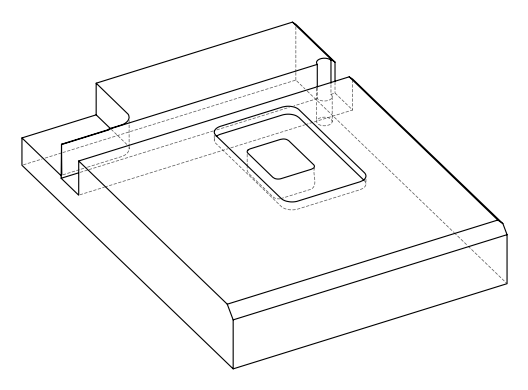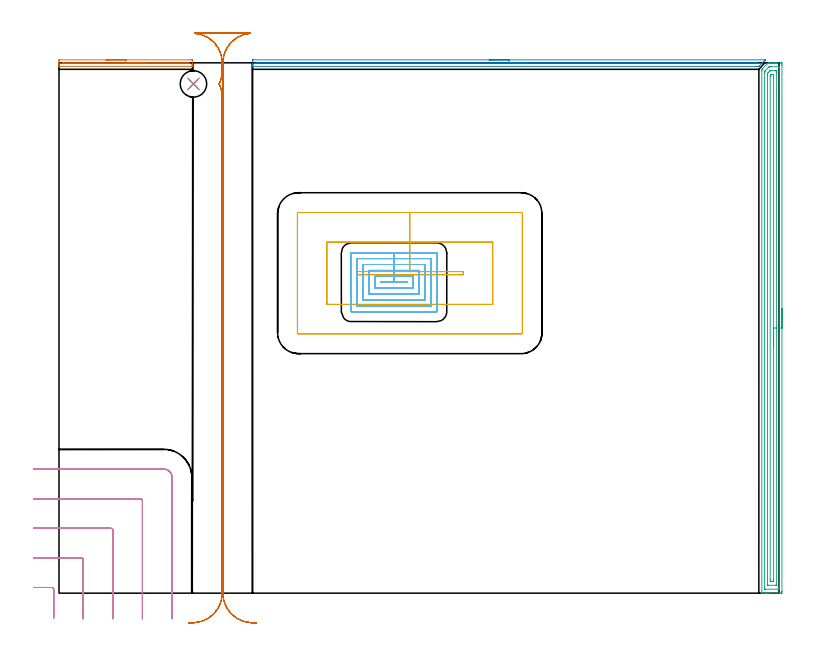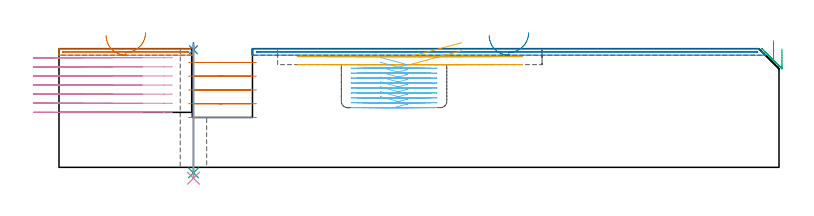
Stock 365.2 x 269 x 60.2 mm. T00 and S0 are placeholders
(PLAN: 10 operations, 6 tool changes, 42 min)
(1 AREA_MILL | FG_CHAMFER_SURFACE | UGT0205_001 | 1.23 min | 382 mm3)
(2 AREA_MILL_1 | FG_CHAMFER_SURFACE_1 | UGT0205_001 | 4.28 min | 1443 mm3)
(3 AREA_MILL_2 | FG_CHAMFER_SURFACE_2 | UGT0205_001 | 8.82 min | 13957 mm3)
(4 MILL_CORNER_NOTCH_RECTANGULAR | CORNER_NOTCH_RECTANGULAR | UGT0201_094 | Follow Part, ap 5, ae 75% | 6.82 min | 157127 mm3)
(5 MILL_RECTANGULAR_POCKET | POCKET_RECTANGULAR_STRAIGHT | UGT0201_094 | Follow Part, ap 5, ae 75% | 3.12 min | 87875 mm3)
(6 MILL_RECTANGULAR_POCKET_1 | POCKET_RECTANGULAR_STRAIGHT_1 | UGT0201_089 | Follow Part, ap 2.5, ae 75% | 10.46 min | 45770 mm3)
(7 MILL_RECTANGULAR_SLOT | SLOT_RECTANGULAR | UGT0201_018 | Follow Part, ap 7.5, ae 75% | 6.71 min | 284991 mm3)
(8 SPOT_DRILL | STEP1HOLE | NXT0321_9005460120000 | 0.03 min | 0 mm3)
(9 DRILL_THROUGH_HOLE_INTO_CENTER | STEP1HOLE | NXT0301_042 | 0.26 min | 1257 mm3)
(10 DRILL_TO_ENLARGE_THROUGH_HOLE | STEP1HOLE | UGT0301_268 | 0.27 min | 4092 mm3)
(TOOL UGT0205_001 | Chamfer Mill 20 x 3 x 45 deg. | D20 FL50 Z2)
(TOOL UGT0201_094 | End mill 20 mm | D20 FL38 Z4)
(TOOL UGT0201_089 | End mill 10 mm | D10 R3 FL22 Z4)
(TOOL UGT0201_018 | End mill 30 mm | D30 FL50 Z4)
(TOOL NXT0321_9005460120000 | NC Spot Drill, 142deg, 12mm, Carbide, Uncoated | D12 PA142 FL30 Z2)
(TOOL NXT0301_042 | Carbide Drill 7.1mm [860.1-0710-057A1-MM 2214] | D7.1 PA140 FL85 Z2)
(TOOL UGT0301_268 | Twist Drill 13.4 mm | D13.4 PA118 FL108 Z2)
(OP 1 AREA_MILL)
G17 G21 G94 G90
T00 M6
G54
G17 G0 G90 X23.9 Y270.5 S1061 M3
G43 Z70.2 H0
Z66.9
G94 G1 X23.938 Z66.028 F250.
X24.052 Z65.163
X24.241 Z64.312
X24.503 Z63.48
X24.837 Z62.674
X25.24 Z61.9
X25.708 Z61.164
X26.24 Z60.472
X26.829 Z59.829
X27.472 Z59.24
X28.164 Z58.708
X28.9 Z58.24
X29.674 Z57.837
X30.48 Z57.503
X31.312 Z57.241
X32.164 Z57.052
X33.028 Z56.938
X33.9 Z56.9
X67.241
X67.514 Y270.498 Z56.902
X67.798 Y270.491 Z56.905
X67.8 Y270.384 Z57.013
Y269.287 Z58.109
Y268.839 Z58.56
Y267.988 Z59.411
Y267.374 Z60.024
X67.798 Y267.286 Z60.107
X67.79 Y267.203 Z60.189
X67.686 Y267.2 Z60.2
X0.114
X0.01 Y267.203 Z60.189
X0.002 Y267.286 Z60.107
X0. Y267.374 Z60.024
Y267.988 Z59.411
Y268.839 Z58.56
Y269.287 Z58.109
Y269.511 Z57.886
Y270.16 Z57.237
Y270.384 Z57.013
X0.002 Y270.491 Z56.905
X0.287 Y270.5 Z56.9
X33.9
Y269.086 Z58.314
X65.259 Y269.085 Z58.315
X65.463
X65.671 Y269.082 Z58.318
X65.77 Y269.079 Z58.321
X65.79 Y269.048 Z58.352
X65.796 Y268.96 Z58.44
X65.793 Y268.685 Z58.715
X65.79 Y268.631 Z58.769
X65.786 Y268.621 Z58.779
X65.762 Y268.619 Z58.781
X65.703 Y268.616 Z58.784
X65.463 Y268.615 Z58.785
X65.259 Y268.614 Z58.786
X2.817
X2.337 Y268.616 Z58.784
X2.128 Y268.618 Z58.782
X2.03 Y268.621 Z58.779
X2.01 Y268.653 Z58.747
X2.003 Y268.741 Z58.659
X2.005 Y268.91 Z58.49
X2.01 Y269.018 Z58.382
X2.015 Y269.08 Z58.32
X2.026 Y269.081 Z58.319
X2.099 Y269.084 Z58.316
X2.247 Y269.085 Z58.315
X2.337 Y269.086 Z58.314
X33.9
X34.772 Z58.352
X35.636 Z58.466
X36.488 Z58.655
X37.32 Z58.917
X38.126 Z59.251
X38.9 Z59.654
X39.636 Z60.123
X40.328 Z60.654
X40.971 Z61.243
X41.56 Z61.886
X42.092 Z62.578
X42.56 Z63.314
X42.963 Z64.088
X43.297 Z64.894
X43.559 Z65.726
X43.748 Z66.578
X43.862 Z67.443
X43.9 Z68.314
G0 Z70.2
M5
M2
(OP 2 AREA_MILL_1)
G17 G21 G94 G90
T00 M6
G54
G17 G0 G90 X218.2 Y270.5 S1061 M3
G43 Z70.2 H0
Z66.9
G94 G1 X218.238 Z66.028 F250.
X218.352 Z65.163
X218.541 Z64.312
X218.803 Z63.48
X219.137 Z62.674
X219.54 Z61.9
X220.009 Z61.164
X220.54 Z60.472
X221.129 Z59.829
X221.772 Z59.24
X222.464 Z58.708
X223.2 Z58.24
X223.974 Z57.837
X224.78 Z57.503
X225.612 Z57.241
X226.464 Z57.052
X227.328 Z56.938
X228.2 Z56.9
X358.282 Y270.499 Z56.899
X358.283 Y270.495 Z56.904
X358.282 Y270.484 Z56.914
X358.155 Y270.355 Z57.044
X358.036 Y270.236 Z57.164
X357.526 Y269.723 Z57.671
X357.369 Y269.568 Z57.829
X357.24 Y269.439 Z57.959
X357.089 Y269.287 Z58.109
X356.942 Y269.141 Z58.257
X356.794 Y268.993 Z58.405
X356.652 Y268.85 Z58.546
X356.515 Y268.713 Z58.684
X356.347 Y268.546 Z58.852
X355.341 Y267.54 Z59.857
X355.008 Y267.211 Z60.189
X355. Y267.207 Z60.193
X354.115 Y267.2 Z60.2
X98.267
X98.11 Y267.202 Z60.188
X98.103 Y267.325 Z60.068
X98.1 Y267.454 Z59.946
Y267.761 Z59.639
Y268.413 Z58.981
Y269.613 Z57.784
X98.105 Y270.16 Z57.234
X98.11 Y270.492 Z56.903
X98.37 Y270.496 Z56.901
X98.713 Y270.5 Z56.9
X228.2
Y269.086 Z58.314
X353.909 Y269.085 Z58.315
X354.115
X354.324 Y269.082 Z58.318
X354.414 Y269.079 Z58.321
X354.373 Y269.034 Z58.366
X354.215 Y268.868 Z58.532
X354.115 Y268.766 Z58.634
X353.997 Y268.655 Z58.745
X353.961 Y268.623 Z58.777
X353.904 Y268.62 Z58.78
X353.704 Y268.617 Z58.783
X353.222 Y268.615 Z58.785
X353.016 Y268.614 Z58.786
X100.293 Y268.615 Z58.785
X100.151 Y268.617 Z58.783
X100.117 Y268.62 Z58.78
X100.11 Y268.623 Z58.777
X100.106 Y268.632 Z58.768
X100.103 Y268.661 Z58.739
Y268.801 Z58.599
X100.113 Y269.079 Z58.321
X100.394 Y269.084 Z58.316
X100.499 Y269.085 Z58.315
X160.724 Y269.086 Z58.314
X228.2
X229.072 Z58.352
X229.937 Z58.466
X230.788 Z58.655
X231.62 Z58.917
X232.426 Z59.251
X233.2 Z59.654
X233.936 Z60.123
X234.628 Z60.654
X235.271 Z61.243
X235.86 Z61.886
X236.392 Z62.578
X236.86 Z63.314
X237.263 Z64.088
X237.597 Z64.894
X237.859 Z65.726
X238.048 Z66.578
X238.162 Z67.443
X238.2 Z68.314
G0 Z70.2
M5
M2
(OP 3 AREA_MILL_2)
G17 G21 G94 G90
T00 M6
G54
G17 G0 G90 X366.7 Y144.5 S1061 M3
G43 Z70.2 H0
Z60.
G94 G1 Y144.462 Z59.128 F250.
Y144.348 Z58.264
Y144.159 Z57.412
Y143.897 Z56.58
Y143.563 Z55.774
Y143.16 Z55.
Y142.692 Z54.264
Y142.16 Z53.572
Y141.571 Z52.929
Y140.928 Z52.34
Y140.236 Z51.808
Y139.5 Z51.34
Y138.726 Z50.937
Y137.92 Z50.603
Y137.088 Z50.341
Y136.236 Z50.152
Y135.372 Z50.038
Y134.5 Z50.
Y0.872
X366.698 Y0.608 Z50.002
X366.692 Y0.007 Z50.006
X366.676 Y0.004 Z50.022
X366.071 Y0.001 Z50.626
X365.462 Y0. Z51.235
X359.812 Z56.883
X359.241 Z57.456
X358.918 Z57.779
X358.347 Z58.35
X358.023 Z58.672
X356.955 Z59.744
X356.54 Z60.151
X356.503 Y0.009 Z60.188
X356.5 Y0.161 Z60.2
Y264.822
X356.507 Y265.7 Z60.193
X356.518 Y265.714 Z60.182
X356.682 Y265.882 Z60.017
X356.851 Y266.051 Z59.848
X359.538 Y268.738 Z57.161
X359.64 Y268.839 Z57.059
X359.8 Y268.99 Z56.899
X359.812 Y268.992 Z56.887
X360.459 Y269. Z56.241
X361.923 Z54.773
X362.494 Z54.202
X362.817 Z53.88
X363.388 Z53.306
X363.997 Z52.698
X366.071 Y268.999 Z50.626
X366.676 Y268.996 Z50.021
X366.691 Y268.993 Z50.005
X366.697 Y268.392 Z50.003
X366.7 Y267.764 Z50.
Y134.5
X365.286 Z51.414
Y3.177
X365.285 Y2.393 Z51.415
X365.284 Y2.286 Z51.416
X365.279 Y2.176 Z51.421
X365.269 Y2.01 Z51.431
X365.177 Y2.008 Z51.523
X364.675 Y2.001 Z52.025
X358.417 Y2. Z58.283
X358.023 Y2.002 Z58.677
X357.967 Y2.004 Z58.733
X357.934 Y2.008 Z58.766
X357.921 Y2.012 Z58.779
X357.919 Y2.067 Z58.781
X357.915 Y2.284 Z58.785
Y2.393
X357.914 Y2.502 Z58.786
X357.915 Y264.038 Z58.785
X357.916 Y264.147 Z58.784
X357.921 Y264.365 Z58.779
X357.936 Y264.675 Z58.764
X358.023 Y264.772 Z58.677
X358.048 Y264.798 Z58.652
X358.071 Y264.822 Z58.629
X359.857 Y266.607 Z56.843
X360.142 Y266.885 Z56.558
X360.224 Y266.962 Z56.476
X360.258 Y266.99 Z56.442
X360.317 Y266.996 Z56.383
X360.706 Y266.999 Z55.994
X361.206 Y267. Z55.494
X364.783 Z51.917
X365.177 Y266.998 Z51.523
X365.233 Y266.996 Z51.467
X365.266 Y266.992 Z51.434
X365.279 Y266.988 Z51.421
X365.281 Y266.934 Z51.419
X365.285 Y266.716 Z51.415
X365.286 Y266.607 Z51.414
Y266.498
Y134.5
X363.872 Z52.828
X363.871 Y4.589 Z52.829
X363.867 Y4.178 Z52.833
X363.865 Y4.059 Z52.835
X363.858 Y4.01 Z52.842
X363.745 Y4.005 Z52.955
X363.566 Y4.001 Z53.134
X359.99 Z56.71
X359.812 Y4.003 Z56.888
X359.633 Y4.01 Z57.067
X359.335 Y4.027 Z57.365
X359.333 Y4.178 Z57.367
X359.329 Y4.66 Z57.371
X359.328 Y13.559 Z57.372
X359.329 Y262.626 Z57.371
X359.33 Y263.037 Z57.37
X359.333 Y263.515 Z57.367
X359.335 Y263.617 Z57.365
X359.396 Y263.685 Z57.304
X359.629 Y263.929 Z57.071
X360.522 Y264.822 Z56.178
X360.617 Y264.91 Z56.083
X360.706 Y264.99 Z55.994
X361.422 Y264.999 Z55.278
X363.21 Y265. Z53.49
X363.388 Y264.997 Z53.312
X363.567 Y264.99 Z53.133
X363.865 Y264.973 Z52.835
X363.867 Y264.822 Z52.833
X363.871 Y264.34 Z52.829
X363.872 Y255.388 Z52.828
Y134.5
X362.457 Z54.243
Y6.856
X362.45 Y6.007 Z54.25
X361.6 Y6. Z55.1
X361.563 Z55.137
X360.75 Y6.01 Z55.95
X360.743 Y6.819 Z55.957
Y6.856
Y262.144
X360.75 Y262.567 Z55.95
X360.952 Y262.791 Z55.748
X361.173 Y262.99 Z55.527
X361.6 Y263. Z55.1
X361.637 Z55.063
X362.45 Y262.99 Z54.25
X362.457 Y262.181 Z54.243
Y262.144
Y134.5
Y133.628 Z54.281
Y132.764 Z54.395
Y131.912 Z54.583
Y131.08 Z54.846
Y130.274 Z55.18
Y129.5 Z55.582
Y128.764 Z56.051
Y128.072 Z56.582
Y127.429 Z57.172
Y126.84 Z57.815
Y126.308 Z58.507
Y125.84 Z59.243
Y125.437 Z60.016
Y125.103 Z60.822
Y124.841 Z61.654
Y124.652 Z62.506
Y124.538 Z63.371
Y124.5 Z64.243
G0 Z70.2
M5
M2
(OP 4 MILL_CORNER_NOTCH_RECTANGULAR)
G17 G21 G94 G90
T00 M6
G54
G17 G0 G90 X-2.7 Y-12.629 S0 M3
G43 Z70.2 H0
Z55.586
G94 G1 Y-9.629 F250.
Y1.905 F500.
G3 X-3.695 Y2.9 R1.
G1 X-10.
X-13. F250.
G0 Z70.2
X12.3 Y-13.
Z55.586
G1 Y-10.
Y16.905 F500.
G3 X11.305 Y17.9 R1.
G1 X-10.
X-13. F250.
G0 Z70.2
X27.3 Y-13.
Z55.586
G1 Y-10.
Y31.905 F500.
G3 X26.305 Y32.9 R1.
G1 X-10.
X-13. F250.
G0 Z70.2
X42.3 Y-13.
Z55.586
G1 Y-10.
Y46.904 F500.
G3 X41.304 Y47.9 R1.
G1 X-10.
X-13. F250.
G0 Z70.2
X57.3 Y-13.
Z55.586
G1 Y-10.
Y58.9 F500.
G3 X53.3 Y62.9 R4.
G1 X-10.
X-13. F250.
G0 Z70.2
X-2.7 Y-12.629
Z50.971
G1 Y-9.629
Y1.905 F500.
G3 X-3.695 Y2.9 R1.
G1 X-10.
X-13. F250.
G0 Z70.2
X12.3 Y-13.
Z50.971
G1 Y-10.
Y16.905 F500.
G3 X11.305 Y17.9 R1.
G1 X-10.
X-13. F250.
G0 Z70.2
X27.3 Y-13.
Z50.971
G1 Y-10.
Y31.905 F500.
G3 X26.305 Y32.9 R1.
G1 X-10.
X-13. F250.
G0 Z70.2
X42.3 Y-13.
Z50.971
G1 Y-10.
Y46.904 F500.
G3 X41.304 Y47.9 R1.
G1 X-10.
X-13. F250.
G0 Z70.2
X57.3 Y-13.
Z50.971
G1 Y-10.
Y58.9 F500.
G3 X53.3 Y62.9 R4.
G1 X-10.
X-13. F250.
G0 Z70.2
X-2.7 Y-12.629
Z46.357
G1 Y-9.629
Y1.905 F500.
G3 X-3.695 Y2.9 R1.
G1 X-10.
X-13. F250.
G0 Z70.2
X12.3 Y-13.
Z46.357
G1 Y-10.
Y16.905 F500.
G3 X11.305 Y17.9 R1.
G1 X-10.
X-13. F250.
G0 Z70.2
X27.3 Y-13.
Z46.357
G1 Y-10.
Y31.905 F500.
G3 X26.305 Y32.9 R1.
G1 X-10.
X-13. F250.
G0 Z70.2
X42.3 Y-13.
Z46.357
G1 Y-10.
Y46.904 F500.
G3 X41.304 Y47.9 R1.
G1 X-10.
X-13. F250.
G0 Z70.2
X57.3 Y-13.
Z46.357
G1 Y-10.
Y58.9 F500.
G3 X53.3 Y62.9 R4.
G1 X-10.
X-13. F250.
G0 Z70.2
X-2.7 Y-12.629
Z41.743
G1 Y-9.629
Y1.905 F500.
G3 X-3.695 Y2.9 R1.
G1 X-10.
X-13. F250.
G0 Z70.2
X12.3 Y-13.
Z41.743
G1 Y-10.
Y16.905 F500.
G3 X11.305 Y17.9 R1.
G1 X-10.
X-13. F250.
G0 Z70.2
X27.3 Y-13.
Z41.743
G1 Y-10.
Y31.905 F500.
G3 X26.305 Y32.9 R1.
G1 X-10.
X-13. F250.
G0 Z70.2
X42.3 Y-13.
Z41.743
G1 Y-10.
Y46.904 F500.
G3 X41.304 Y47.9 R1.
G1 X-10.
X-13. F250.
G0 Z70.2
X57.3 Y-13.
Z41.743
G1 Y-10.
Y58.9 F500.
G3 X53.3 Y62.9 R4.
G1 X-10.
X-13. F250.
G0 Z70.2
X-2.7 Y-12.629
Z37.129
G1 Y-9.629
Y1.905 F500.
G3 X-3.695 Y2.9 R1.
G1 X-10.
X-13. F250.
G0 Z70.2
X12.3 Y-13.
Z37.129
G1 Y-10.
Y16.905 F500.
G3 X11.305 Y17.9 R1.
G1 X-10.
X-13. F250.
G0 Z70.2
X27.3 Y-13.
Z37.129
G1 Y-10.
Y31.905 F500.
G3 X26.305 Y32.9 R1.
G1 X-10.
X-13. F250.
G0 Z70.2
X42.3 Y-13.
Z37.129
G1 Y-10.
Y46.904 F500.
G3 X41.304 Y47.9 R1.
G1 X-10.
X-13. F250.
G0 Z70.2
X57.3 Y-13.
Z37.129
G1 Y-10.
Y58.9 F500.
G3 X53.3 Y62.9 R4.
G1 X-10.
X-13. F250.
G0 Z70.2
X-2.7 Y-12.629
Z32.514
G1 Y-9.629
Y1.905 F500.
G3 X-3.695 Y2.9 R1.
G1 X-10.
X-13. F250.
G0 Z70.2
X12.3 Y-13.
Z32.514
G1 Y-10.
Y16.905 F500.
G3 X11.305 Y17.9 R1.
G1 X-10.
X-13. F250.
G0 Z70.2
X27.3 Y-13.
Z32.514
G1 Y-10.
Y31.905 F500.
G3 X26.305 Y32.9 R1.
G1 X-10.
X-13. F250.
G0 Z70.2
X42.3 Y-13.
Z32.514
G1 Y-10.
Y46.904 F500.
G3 X41.304 Y47.9 R1.
G1 X-10.
X-13. F250.
G0 Z70.2
X57.3 Y-13.
Z32.514
G1 Y-10.
Y58.9 F500.
G3 X53.3 Y62.9 R4.
G1 X-10.
X-13. F250.
G0 Z70.2
X-2.7 Y-12.629
Z27.9
G1 Y-9.629
Y1.905 F500.
G3 X-3.695 Y2.9 R1.
G1 X-10.
X-13. F250.
G0 Z70.2
X12.3 Y-13.
Z27.9
G1 Y-10.
Y16.905 F500.
G3 X11.305 Y17.9 R1.
G1 X-10.
X-13. F250.
G0 Z70.2
X27.3 Y-13.
Z27.9
G1 Y-10.
Y31.905 F500.
G3 X26.305 Y32.9 R1.
G1 X-10.
X-13. F250.
G0 Z70.2
X42.3 Y-13.
Z27.9
G1 Y-10.
Y46.904 F500.
G3 X41.304 Y47.9 R1.
G1 X-10.
X-13. F250.
G0 Z70.2
X57.3 Y-13.
Z27.9
G1 Y-10.
Y58.9 F500.
G3 X53.3 Y62.9 R4.
G1 X-10.
X-13. F250.
G0 Z70.2
M5
M2
(OP 5 MILL_RECTANGULAR_POCKET)
G17 G21 G94 G90
T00 M6
G54
G17 G0 G90 X204.261 Y163.1 S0 M3
G43 Z70.2 H0
Z63.2
G94 G1 X177.95 Z56.15 F250.
X150.9 F500.
Y161.5
X205.
Y163.1
X177.95
Y178.1
X135.9
Y146.5
X220.
Y178.1
X177.95
Y193.1
X121.5
G3 X120.9 Y192.5 R0.6
G1 Y132.1
G3 X121.5 Y131.5 R0.6
G1 X234.4
G3 X235. Y132.1 R0.6
G1 Y192.5
G3 X234.4 Y193.1 R0.6
G1 X177.95
X176.95
G0 X204.261 Y163.1 Z59.15
G1 X177.95 Z52.1 F250.
X150.9 F500.
Y161.5
X205.
Y163.1
X177.95
Y178.1
X135.9
Y146.5
X220.
Y178.1
X177.95
Y193.1
X121.5
G3 X120.9 Y192.5 R0.6
G1 Y132.1
G3 X121.5 Y131.5 R0.6
G1 X234.4
G3 X235. Y132.1 R0.6
G1 Y192.5
G3 X234.4 Y193.1 R0.6
G1 X177.95
X176.95
G0 Z70.2
M5
M2
(OP 6 MILL_RECTANGULAR_POCKET_1)
G17 G21 G94 G90
T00 M6
G54
G17 G0 G90 X163.205 Y157.73 S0 M3
G43 Z70.2 H0
Z55.725
G94 G1 X163.17 Z55.716 F250.
Y157.67 Z55.699
X176.73 Z52.066
Y157.73 Z52.05
X169.95 Z50.233
X163.17 F500.
Y157.67
X176.73
Y157.73
X169.95
Y160.7
X160.2
Y154.7
X179.7
Y160.7
X169.95
Y163.7
X157.2
Y151.7
X182.7
Y163.7
X169.95
Y166.7
X154.2
Y148.7
X185.7
Y166.7
X169.95
Y169.7
X151.2
Y145.7
X188.7
Y169.7
X169.95
Y172.7
X148.4
G3 X148.2 Y172.5 R0.2
G1 Y142.9
G3 X148.4 Y142.7 R0.2
G1 X191.5
G3 X191.7 Y142.9 R0.2
G1 Y172.5
G3 X191.5 Y172.7 R0.2
G1 X169.95
X168.95
G0 X163.205 Y157.73 Z53.233
G1 X163.17 Z53.224 F250.
Y157.67 Z53.208
X176.73 Z49.574
Y157.73 Z49.558
X169.95 Z47.742
X163.17 F500.
Y157.67
X176.73
Y157.73
X169.95
Y160.7
X160.2
Y154.7
X179.7
Y160.7
X169.95
Y163.7
X157.2
Y151.7
X182.7
Y163.7
X169.95
Y166.7
X154.2
Y148.7
X185.7
Y166.7
X169.95
Y169.7
X151.2
Y145.7
X188.7
Y169.7
X169.95
Y172.7
X148.4
G3 X148.2 Y172.5 R0.2
G1 Y142.9
G3 X148.4 Y142.7 R0.2
G1 X191.5
G3 X191.7 Y142.9 R0.2
G1 Y172.5
G3 X191.5 Y172.7 R0.2
G1 X169.95
X168.95
G0 X163.205 Y157.73 Z50.742
G1 X163.17 Z50.732 F250.
Y157.67 Z50.716
X176.73 Z47.083
Y157.73 Z47.067
X169.95 Z45.25
X163.17 F500.
Y157.67
X176.73
Y157.73
X169.95
Y160.7
X160.2
Y154.7
X179.7
Y160.7
X169.95
Y163.7
X157.2
Y151.7
X182.7
Y163.7
X169.95
Y166.7
X154.2
Y148.7
X185.7
Y166.7
X169.95
Y169.7
X151.2
Y145.7
X188.7
Y169.7
X169.95
Y172.7
X148.4
G3 X148.2 Y172.5 R0.2
G1 Y142.9
G3 X148.4 Y142.7 R0.2
G1 X191.5
G3 X191.7 Y142.9 R0.2
G1 Y172.5
G3 X191.5 Y172.7 R0.2
G1 X169.95
X168.95
G0 X163.205 Y157.73 Z48.25
G1 X163.17 Z48.241 F250.
Y157.67 Z48.224
X176.73 Z44.591
Y157.73 Z44.575
X169.95 Z42.758
X163.17 F500.
Y157.67
X176.73
Y157.73
X169.95
Y160.7
X160.2
Y154.7
X179.7
Y160.7
X169.95
Y163.7
X157.2
Y151.7
X182.7
Y163.7
X169.95
Y166.7
X154.2
Y148.7
X185.7
Y166.7
X169.95
Y169.7
X151.2
Y145.7
X188.7
Y169.7
X169.95
Y172.7
X148.4
G3 X148.2 Y172.5 R0.2
G1 Y142.9
G3 X148.4 Y142.7 R0.2
G1 X191.5
G3 X191.7 Y142.9 R0.2
G1 Y172.5
G3 X191.5 Y172.7 R0.2
G1 X169.95
X168.95
G0 X163.205 Y157.73 Z45.758
G1 X163.17 Z45.749 F250.
Y157.67 Z45.733
X176.73 Z42.099
Y157.73 Z42.083
X169.95 Z40.267
X163.17 F500.
Y157.67
X176.73
Y157.73
X169.95
Y160.7
X160.2
Y154.7
X179.7
Y160.7
X169.95
Y163.7
X157.2
Y151.7
X182.7
Y163.7
X169.95
Y166.7
X154.2
Y148.7
X185.7
Y166.7
X169.95
Y169.7
X151.2
Y145.7
X188.7
Y169.7
X169.95
Y172.7
X148.4
G3 X148.2 Y172.5 R0.2
G1 Y142.9
G3 X148.4 Y142.7 R0.2
G1 X191.5
G3 X191.7 Y142.9 R0.2
G1 Y172.5
G3 X191.5 Y172.7 R0.2
G1 X169.95
X168.95
G0 X163.205 Y157.73 Z43.267
G1 X163.17 Z43.257 F250.
Y157.67 Z43.241
X176.73 Z39.608
Y157.73 Z39.592
X169.95 Z37.775
X163.17 F500.
Y157.67
X176.73
Y157.73
X169.95
Y160.7
X160.2
Y154.7
X179.7
Y160.7
X169.95
Y163.7
X157.2
Y151.7
X182.7
Y163.7
X169.95
Y166.7
X154.2
Y148.7
X185.7
Y166.7
X169.95
Y169.7
X151.2
Y145.7
X188.7
Y169.7
X169.95
Y172.7
X148.4
G3 X148.2 Y172.5 R0.2
G1 Y142.9
G3 X148.4 Y142.7 R0.2
G1 X191.5
G3 X191.7 Y142.9 R0.2
G1 Y172.5
G3 X191.5 Y172.7 R0.2
G1 X169.95
X168.95
G0 X163.205 Y157.73 Z40.775
G1 X163.17 Z40.766 F250.
Y157.67 Z40.749
X176.73 Z37.116
Y157.73 Z37.1
X169.95 Z35.283
X163.17 F500.
Y157.67
X176.73
Y157.73
X169.95
Y160.7
X160.2
Y154.7
X179.7
Y160.7
X169.95
Y163.7
X157.2
Y151.7
X182.7
Y163.7
X169.95
Y166.7
X154.2
Y148.7
X185.7
Y166.7
X169.95
Y169.7
X151.2
Y145.7
X188.7
Y169.7
X169.95
Y172.7
X148.4
G3 X148.2 Y172.5 R0.2
G1 Y142.9
G3 X148.4 Y142.7 R0.2
G1 X191.5
G3 X191.7 Y142.9 R0.2
G1 Y172.5
G3 X191.5 Y172.7 R0.2
G1 X169.95
X168.95
G0 X163.205 Y157.73 Z38.283
G1 X163.17 Z38.274 F250.
Y157.67 Z38.258
X176.73 Z34.624
Y157.73 Z34.608
X169.95 Z32.792
X163.17 F500.
Y157.67
X176.73
Y157.73
X169.95
Y160.7
X160.2
Y154.7
X179.7
Y160.7
X169.95
Y163.7
X157.2
Y151.7
X182.7
Y163.7
X169.95
Y166.7
X154.2
Y148.7
X185.7
Y166.7
X169.95
Y169.7
X151.2
Y145.7
X188.7
Y169.7
X169.95
Y172.7
X148.4
G3 X148.2 Y172.5 R0.2
G1 Y142.9
G3 X148.4 Y142.7 R0.2
G1 X191.5
G3 X191.7 Y142.9 R0.2
G1 Y172.5
G3 X191.5 Y172.7 R0.2
G1 X169.95
X168.95
G0 X163.205 Y157.73 Z35.792
G1 X163.17 Z35.782 F250.
Y157.67 Z35.766
X176.73 Z32.133
Y157.73 Z32.117
X169.95 Z30.3
X163.17 F500.
Y157.67
X176.73
Y157.73
X169.95
Y160.7
X160.2
Y154.7
X179.7
Y160.7
X169.95
Y163.7
X157.2
Y151.7
X182.7
Y163.7
X169.95
Y166.7
X154.2
Y148.7
X185.7
Y166.7
X169.95
Y169.7
X151.2
Y145.7
X188.7
Y169.7
X169.95
Y172.7
X148.4
G3 X148.2 Y172.5 R0.2
G1 Y142.9
G3 X148.4 Y142.7 R0.2
G1 X191.5
G3 X191.7 Y142.9 R0.2
G1 Y172.5
G3 X191.5 Y172.7 R0.2
G1 X169.95
X168.95
G0 Z70.2
M5
M2
(OP 7 MILL_RECTANGULAR_SLOT)
G17 G21 G94 G90
T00 M6
G54
G17 G0 G90 X100.146 Y-15.16 S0 M3
G43 Z70.2 H0
Z53.22
G94 G1 X97.152 Y-14.97 F250.
G2 X83.1 Y0. R15. F500.
G1 Y269.
G2 X97.152 Y283.97 R15.
G1 Y284.
X68.748
Y283.97
G2 X82.8 Y269. R15.
G1 Y264.988
G2 X81.226 Y258.3 R15.
X82.8 Y251.612 R15.
G1 Y0.
G2 X68.748 Y-14.97 R15.
G1 X65.754 Y-15.16 F250.
G0 X100.146 Z46.24
G1 X97.152 Y-14.97
G2 X83.1 Y0. R15. F500.
G1 Y269.
G2 X97.152 Y283.97 R15.
G1 Y284.
X68.748
Y283.97
G2 X82.8 Y269. R15.
G1 Y264.988
G2 X81.226 Y258.3 R15.
X82.8 Y251.612 R15.
G1 Y0.
G2 X68.748 Y-14.97 R15.
G1 X65.754 Y-15.16 F250.
G0 X100.146 Z39.26
G1 X97.152 Y-14.97
G2 X83.1 Y0. R15. F500.
G1 Y269.
G2 X97.152 Y283.97 R15.
G1 Y284.
X68.748
Y283.97
G2 X82.8 Y269. R15.
G1 Y264.988
G2 X81.226 Y258.3 R15.
X82.8 Y251.612 R15.
G1 Y0.
G2 X68.748 Y-14.97 R15.
G1 X65.754 Y-15.16 F250.
G0 X100.146 Z32.28
G1 X97.152 Y-14.97
G2 X83.1 Y0. R15. F500.
G1 Y269.
G2 X97.152 Y283.97 R15.
G1 Y284.
X68.748
Y283.97
G2 X82.8 Y269. R15.
G1 Y264.988
G2 X81.226 Y258.3 R15.
X82.8 Y251.612 R15.
G1 Y0.
G2 X68.748 Y-14.97 R15.
G1 X65.754 Y-15.16 F250.
G0 X100.146 Z25.3
G1 X97.152 Y-14.97
G2 X83.1 Y0. R15. F500.
G1 Y269.
G2 X97.152 Y283.97 R15.
G1 Y284.
X68.748
Y283.97
G2 X82.8 Y269. R15.
G1 Y264.988
G2 X81.226 Y258.3 R15.
X82.8 Y251.612 R15.
G1 Y0.
G2 X68.748 Y-14.97 R15.
G1 X65.754 Y-15.16 F250.
G0 Z70.2
M5
M2
(OP 8 SPOT_DRILL)
G17 G21 G94 G90
T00 M6
G54
G17 G0 G90 X68.2 Y258.3 S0 M3
G43 Z70.2 H0
G94 G81 G98 Z59.623 F250. R63.2
G80
M5
M2
(OP 9 DRILL_THROUGH_HOLE_INTO_CENTER)
G17 G21 G94 G90
T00 M6
G54
G17 G0 G90 X68.2 Y258.3 S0 M3
G43 Z70.2 H1
G94 G73 G98 Z-2.792 F250. Q6.999 R62.2
G80
M5
M2
(OP 10 DRILL_TO_ENLARGE_THROUGH_HOLE)
G17 G21 G94 G90
T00 M6
G54
G17 G0 G90 X68.2 Y258.3 S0 M3
G43 Z70.2 H0
G94 G73 G98 Z-5.526 F250. Q13.145 R62.2
G80
M5
M2
